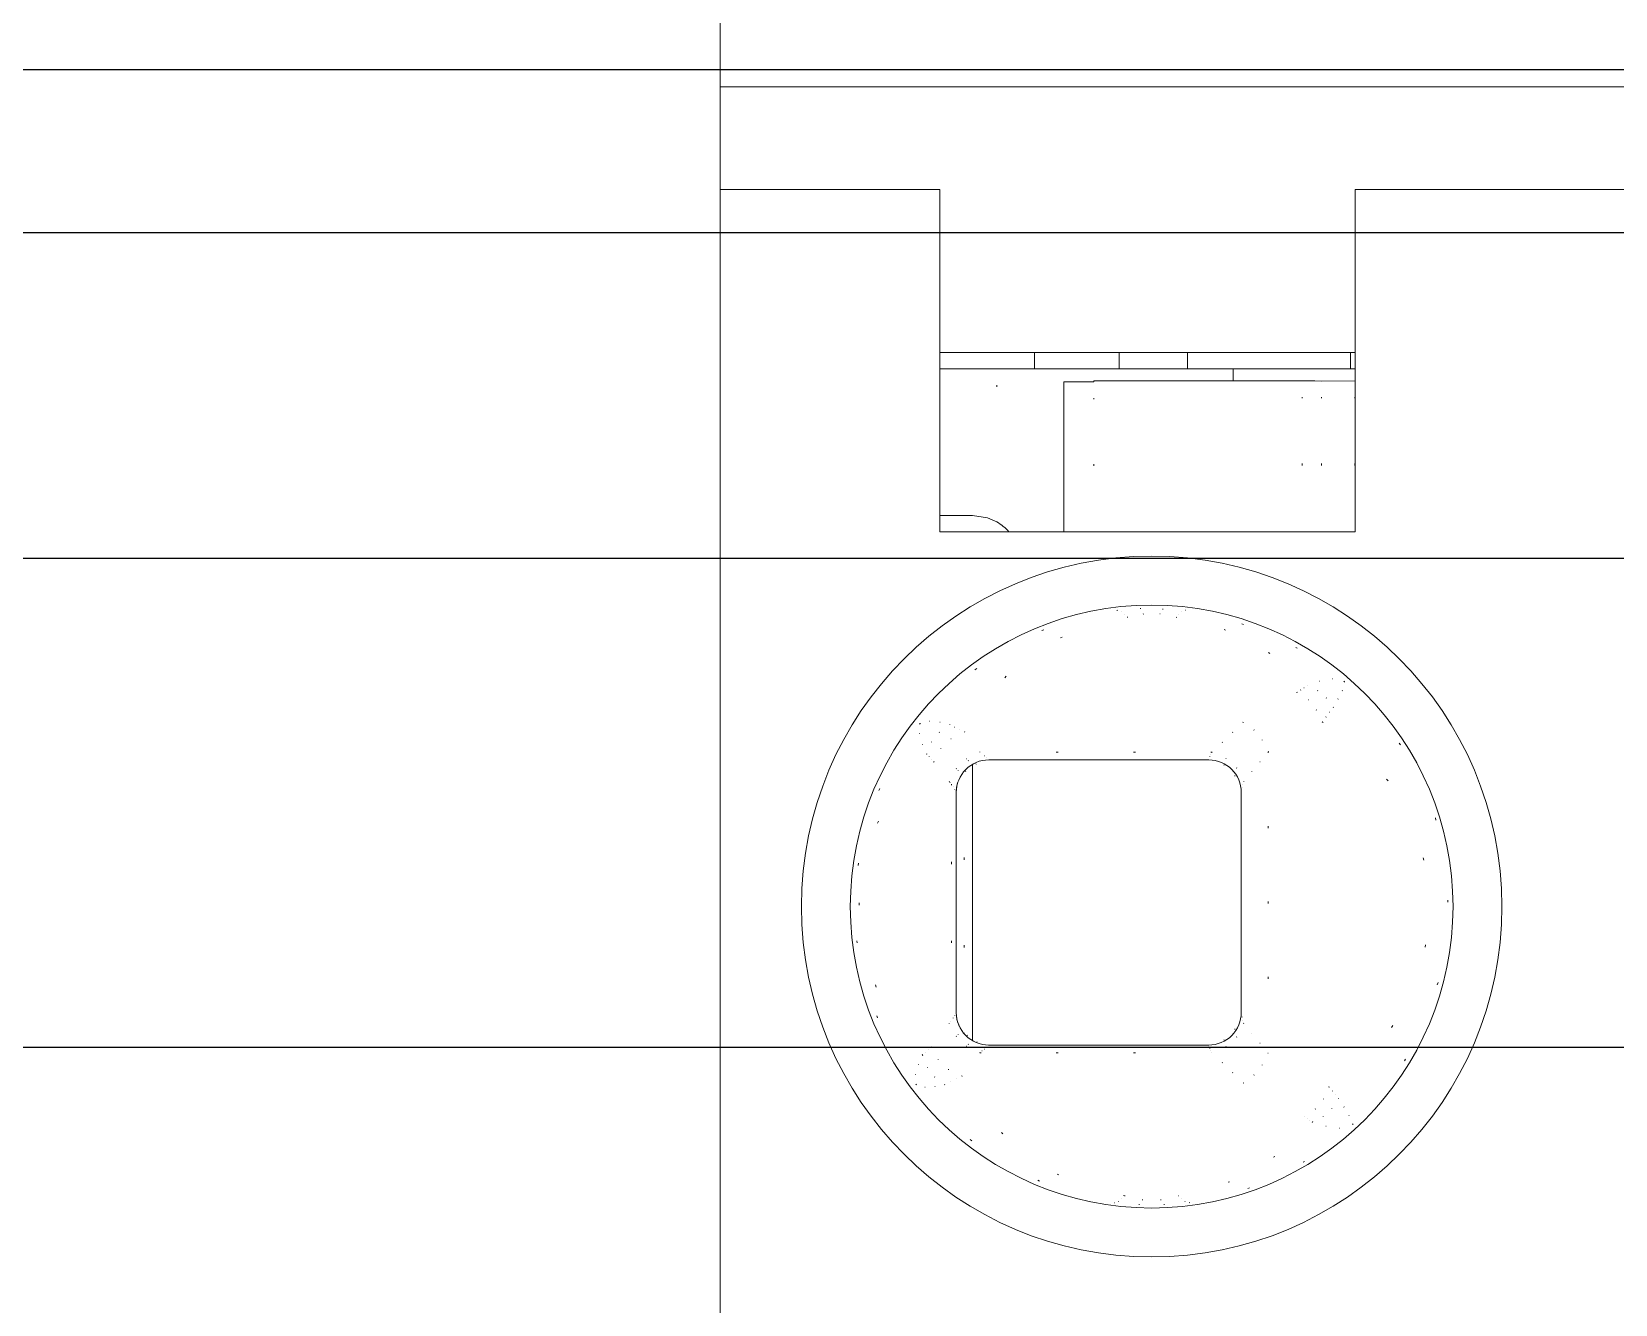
# Model space of a CAD drawing. Header units: inches. Extents: x 17 to 3130, y 15 to 659.
# Drawn here: x 1919.49 to 1929.21, y 217.47 to 225.28 of the extents above; entities that cross this region are included whole.
import ezdxf

# ---------------------------------------------------------------- set-up
doc = ezdxf.new("R2010")
doc.units = ezdxf.units.IN
doc.header["$MEASUREMENT"] = 0
doc.layers.add('Ebene 1', color=7, linetype='Continuous')

msp = doc.modelspace()

# ---------------------------------------------------------------- linework, layer by layer
at = {"color": 7, "linetype": 'Continuous', "lineweight": 25}
for p, q in [((1828.38821, 225.04604), (2076.44904, 225.04604)), ((1828.38821, 224.04604), (2076.4584, 224.04604)), ((1828.38821, 222.04604), (2076.4771, 222.04604)), ((1828.38821, 219.04604), (2076.50516, 219.04604))]:
    msp.add_line(p, q, dxfattribs=at)
at = {"layer": 'Ebene 1', "lineweight": 9}
for points in [[(1923.71809, 224.93971), (1923.71809, 224.93971), (1923.71809, 242.00911), (1923.71809, 242.00911)], [(1923.71809, 224.93971), (1923.71809, 224.93971), (1923.71809, 224.93971), (1923.71809, 224.93971)], [(1923.71809, 224.30911), (1923.71809, 224.30911), (1923.71809, 224.93971), (1923.71809, 224.93971)], [(1923.71809, 224.93971), (1923.71809, 224.93971), (1923.71809, 224.93971), (1923.71809, 224.93971)], [(1935.61809, 224.93971), (1935.61809, 224.93971), (1923.71809, 224.93971), (1923.71809, 224.93971)], [(1923.71809, 224.30911), (1923.71809, 224.30911), (1923.71809, 224.30911), (1923.71809, 224.30911)], [(1923.71809, 207.43981), (1923.71809, 207.43981), (1923.71809, 224.30911), (1923.71809, 224.30911)], [(1923.71809, 224.30911), (1923.71809, 224.30911), (1923.71809, 224.30911), (1923.71809, 224.30911)], [(1925.06809, 224.30911), (1925.06809, 224.30911), (1923.71809, 224.30911), (1923.71809, 224.30911)], [(1925.06799, 222.20911), (1925.06799, 222.20911), (1925.06809, 224.30911), (1925.06809, 224.30911)], [(1925.06809, 224.30911), (1925.06809, 224.30911), (1925.06809, 224.30911), (1925.06809, 224.30911)], [(1927.61809, 224.30911), (1927.61809, 224.30911), (1927.61809, 224.30911), (1927.61809, 224.30911)], [(1930.26809, 224.30911), (1930.26809, 224.30911), (1927.61809, 224.30911), (1927.61809, 224.30911)], [(1927.61809, 224.30911), (1927.61809, 224.30911), (1927.61809, 224.30911), (1927.61809, 224.30911)], [(1927.61809, 222.20911), (1927.61809, 222.20911), (1927.61809, 224.30911), (1927.61809, 224.30911)], [(1925.06809, 223.30911), (1925.06809, 223.30911), (1925.06809, 223.30911), (1925.06809, 223.30911)], [(1927.61809, 223.30911), (1927.61809, 223.30911), (1925.06809, 223.30911), (1925.06809, 223.30911)], [(1925.64849, 223.30911), (1925.64849, 223.30911), (1925.64849, 223.30911), (1925.64849, 223.30911)], [(1925.64849, 223.20911), (1925.64849, 223.20911), (1925.64849, 223.30911), (1925.64849, 223.30911)], [(1926.16809, 223.30911), (1926.16809, 223.30911), (1926.16809, 223.30911), (1926.16809, 223.30911)], [(1926.16809, 223.30911), (1926.16809, 223.30911), (1926.16809, 223.20911), (1926.16809, 223.20911)], [(1925.06799, 222.20911), (1925.06799, 222.20911), (1925.06799, 222.20911), (1925.06799, 222.20911)], [(1927.61809, 222.20911), (1927.61809, 222.20911), (1925.06799, 222.20911), (1925.06799, 222.20911)], [(1925.36809, 220.80921), (1925.36809, 220.80921), (1925.36809, 220.80921), (1925.36809, 220.80921)], [(1925.36809, 220.80921), (1925.36809, 220.80921), (1926.71799, 220.80921), (1926.71799, 220.80921)], [(1926.91809, 220.60921), (1926.91809, 220.71961), (1926.82859, 220.80921), (1926.71799, 220.80921)], [(1925.16809, 220.60961), (1925.16809, 220.60961), (1925.17059, 220.64101), (1925.17059, 220.64101)], [(1925.16809, 220.60961), (1925.16809, 220.60961), (1925.16809, 220.60961), (1925.16809, 220.60961)], [(1925.16809, 219.25881), (1925.16809, 219.25881), (1925.16809, 220.60961), (1925.16809, 220.60961)], [(1925.17059, 220.64101), (1925.17059, 220.64101), (1925.17799, 220.67181), (1925.17799, 220.67181)], [(1926.91809, 220.61801), (1926.91809, 220.61801), (1926.91809, 220.61801), (1926.91809, 220.61801)], [(1926.91809, 220.61801), (1926.91809, 220.61801), (1926.91809, 219.25031), (1926.91809, 219.25031)], [(1925.16809, 219.25881), (1925.16809, 219.25881), (1925.16809, 219.25881), (1925.16809, 219.25881)], [(1925.17279, 219.21561), (1925.17279, 219.21561), (1925.16809, 219.25881), (1925.16809, 219.25881)], [(1925.17279, 219.21561), (1925.17279, 219.21561), (1925.17279, 219.21561), (1925.17279, 219.21561)], [(1925.18669, 219.17441), (1925.18669, 219.17441), (1925.17279, 219.21561), (1925.17279, 219.21561)], [(1925.36809, 219.05921), (1925.36809, 219.05921), (1925.36809, 219.05921), (1925.36809, 219.05921)], [(1926.71799, 219.05921), (1926.71799, 219.05921), (1925.36809, 219.05921), (1925.36809, 219.05921)]]:
    msp.add_open_spline(points, degree=3, dxfattribs=at)
at = {"layer": 'Ebene 1', "color": 95, "lineweight": 9}
for points in [[(1926.58809, 223.30901), (1926.58809, 223.30901), (1926.58809, 223.30901), (1926.58809, 223.30901)], [(1926.58809, 223.20901), (1926.58809, 223.20901), (1926.58809, 223.30901), (1926.58809, 223.30901)], [(1927.58809, 223.30901), (1927.58809, 223.30901), (1927.58809, 223.30901), (1927.58809, 223.30901)], [(1927.58809, 223.20901), (1927.58809, 223.20901), (1927.58809, 223.30901), (1927.58809, 223.30901)]]:
    msp.add_open_spline(points, degree=3, dxfattribs=at)
at = {"layer": 'Ebene 1', "color": 30, "lineweight": 9}
for points in [[(1925.06809, 223.20911), (1925.06809, 223.20911), (1925.06809, 223.20911), (1925.06809, 223.20911)], [(1925.23689, 223.20911), (1925.23689, 223.20911), (1925.06809, 223.20911), (1925.06809, 223.20911)], [(1925.23689, 223.20911), (1925.23689, 223.20911), (1925.23689, 223.20911), (1925.23689, 223.20911)], [(1925.41809, 223.20911), (1925.41809, 223.20911), (1925.23689, 223.20911), (1925.23689, 223.20911)], [(1925.41809, 223.20911), (1925.41809, 223.20911), (1925.41809, 223.20911), (1925.41809, 223.20911)], [(1925.41809, 223.20911), (1925.41809, 223.20911), (1926.56809, 223.20911), (1926.56809, 223.20911)], [(1926.56809, 223.20911), (1926.56809, 223.20911), (1926.56809, 223.20911), (1926.56809, 223.20911)], [(1926.56809, 223.20911), (1926.56809, 223.20911), (1926.78019, 223.20911), (1926.78019, 223.20911)], [(1926.78019, 223.20911), (1926.78019, 223.20911), (1926.86809, 223.20921), (1926.86809, 223.20921)], [(1926.78019, 223.20911), (1926.78019, 223.20911), (1926.78019, 223.20911), (1926.78019, 223.20911)], [(1926.86799, 223.13411), (1926.86799, 223.13411), (1926.86809, 223.20921), (1926.86809, 223.20921)], [(1926.86809, 223.20921), (1926.86809, 223.20921), (1926.86809, 223.20921), (1926.86809, 223.20921)], [(1926.92129, 223.20911), (1926.92129, 223.20911), (1926.86809, 223.20921), (1926.86809, 223.20921)], [(1926.86809, 223.20921), (1926.86809, 223.20921), (1926.86809, 223.20921), (1926.86809, 223.20921)], [(1926.92129, 223.20911), (1926.92129, 223.20911), (1926.92129, 223.20911), (1926.92129, 223.20911)], [(1927.07309, 223.20911), (1927.07309, 223.20911), (1926.92129, 223.20911), (1926.92129, 223.20911)], [(1927.30029, 223.20921), (1927.30029, 223.20921), (1927.07309, 223.20911), (1927.07309, 223.20911)], [(1927.07309, 223.20911), (1927.07309, 223.20911), (1927.07309, 223.20911), (1927.07309, 223.20911)], [(1927.30029, 223.20921), (1927.30029, 223.20921), (1927.30029, 223.20921), (1927.30029, 223.20921)], [(1927.56809, 223.20911), (1927.56809, 223.20911), (1927.30029, 223.20921), (1927.30029, 223.20921)], [(1927.56809, 223.20911), (1927.56809, 223.20911), (1927.56809, 223.20911), (1927.56809, 223.20911)], [(1927.61809, 223.20911), (1927.61809, 223.20911), (1927.56809, 223.20911), (1927.56809, 223.20911)], [(1925.06809, 222.30921), (1925.06809, 222.30921), (1925.06809, 222.30921), (1925.06809, 222.30921)], [(1925.16509, 222.30921), (1925.16509, 222.30921), (1925.06809, 222.30921), (1925.06809, 222.30921)], [(1925.16509, 222.30921), (1925.16509, 222.30921), (1925.16509, 222.30921), (1925.16509, 222.30921)], [(1925.26809, 222.30921), (1925.26809, 222.30921), (1925.16509, 222.30921), (1925.16509, 222.30921)], [(1925.26809, 222.30921), (1925.26809, 222.30921), (1925.26809, 222.30921), (1925.26809, 222.30921)], [(1925.26809, 222.30921), (1925.26809, 222.30921), (1925.36029, 222.29461), (1925.36029, 222.29461)], [(1925.36029, 222.29461), (1925.36029, 222.29461), (1925.36029, 222.29461), (1925.36029, 222.29461)], [(1925.36029, 222.29461), (1925.36029, 222.29461), (1925.41809, 222.26901), (1925.41809, 222.26901)], [(1925.49169, 222.20911), (1925.47039, 222.23281), (1925.44569, 222.25301), (1925.41809, 222.26901)], [(1925.26809, 220.78231), (1925.26809, 220.78231), (1925.26809, 220.78231), (1925.26809, 220.78231)], [(1925.26809, 219.08581), (1925.26809, 219.08581), (1925.26809, 220.78231), (1925.26809, 220.78231)]]:
    msp.add_open_spline(points, degree=3, dxfattribs=at)
at = {"layer": 'Ebene 1', "color": 253, "lineweight": 9}
for points in [[(1925.82939, 223.12921), (1925.82939, 223.12921), (1925.82939, 223.12921), (1925.82939, 223.12921)], [(1925.82939, 223.12921), (1925.82939, 223.12921), (1925.82939, 222.20921), (1925.82939, 222.20921)], [(1925.82939, 223.12921), (1925.82939, 223.12921), (1925.82939, 223.12921), (1925.82939, 223.12921)], [(1925.82939, 223.12921), (1925.82939, 223.12921), (1925.87699, 223.12921), (1925.87699, 223.12921)], [(1925.87699, 223.12921), (1925.87699, 223.12921), (1925.87699, 223.12921), (1925.87699, 223.12921)], [(1925.87699, 223.12921), (1925.87699, 223.12921), (1926.01249, 223.12921), (1926.01249, 223.12921)], [(1926.01249, 223.13411), (1926.01249, 223.13411), (1926.01249, 223.13411), (1926.01249, 223.13411)], [(1927.29269, 223.13411), (1927.29269, 223.13411), (1926.01249, 223.13411), (1926.01249, 223.13411)], [(1926.01249, 223.13411), (1926.01249, 223.13411), (1926.01249, 223.13411), (1926.01249, 223.13411)], [(1926.01249, 223.13411), (1926.01249, 223.13411), (1926.01249, 223.12921), (1926.01249, 223.12921)], [(1927.29269, 223.13411), (1927.29269, 223.13411), (1927.29269, 223.13411), (1927.29269, 223.13411)], [(1927.36979, 223.13411), (1927.36979, 223.13411), (1927.29269, 223.13411), (1927.29269, 223.13411)], [(1927.36979, 223.13411), (1927.36979, 223.13411), (1927.36979, 223.13411), (1927.36979, 223.13411)], [(1927.40999, 223.13401), (1927.40999, 223.13401), (1927.36979, 223.13411), (1927.36979, 223.13411)], [(1927.40999, 223.13401), (1927.40999, 223.13401), (1927.61579, 223.13411), (1927.61579, 223.13411)], [(1927.40999, 223.13401), (1927.40999, 223.13401), (1927.40999, 223.13401), (1927.40999, 223.13401)], [(1927.61579, 223.13411), (1927.61579, 223.13411), (1927.61579, 223.13411), (1927.61579, 223.13411)], [(1927.61579, 223.13411), (1927.61579, 223.13411), (1927.61689, 223.13411), (1927.61689, 223.13411)], [(1927.61689, 223.13411), (1927.61689, 223.13411), (1927.61689, 223.13411), (1927.61689, 223.13411)], [(1927.61689, 223.13411), (1927.61689, 223.13411), (1927.61799, 223.13411), (1927.61799, 223.13411)]]:
    msp.add_open_spline(points, degree=3, dxfattribs=at)
at = {"layer": 'Ebene 1', "color": 3, "lineweight": 9}
for points in [[(1925.41809, 223.10921), (1925.41809, 223.10921), (1925.41809, 223.10921), (1925.41809, 223.10921)], [(1925.41809, 223.10921), (1925.41809, 223.10921), (1925.41809, 223.09901), (1925.41809, 223.09901)], [(1926.01259, 223.02921), (1926.01259, 223.02921), (1926.01259, 223.02921), (1926.01259, 223.02921)], [(1926.01259, 223.02921), (1926.01259, 223.02921), (1926.01259, 223.02361), (1926.01259, 223.02361)], [(1927.29269, 223.03421), (1927.29269, 223.03421), (1927.29269, 223.03421), (1927.29269, 223.03421)], [(1927.29269, 223.03421), (1927.29269, 223.03421), (1927.29269, 223.02841), (1927.29269, 223.02841)], [(1927.40999, 223.03421), (1927.40999, 223.03421), (1927.40999, 223.03421), (1927.40999, 223.03421)], [(1927.40999, 223.03421), (1927.40999, 223.03421), (1927.40999, 223.02841), (1927.40999, 223.02841)], [(1927.61579, 223.03401), (1927.61579, 223.03401), (1927.61579, 223.03401), (1927.61579, 223.03401)], [(1927.61579, 223.03401), (1927.61579, 223.03401), (1927.61579, 223.02841), (1927.61579, 223.02841)], [(1926.01259, 222.62461), (1926.01259, 222.62461), (1926.01259, 222.62461), (1926.01259, 222.62461)], [(1926.01259, 222.62461), (1926.01259, 222.62461), (1926.01269, 222.61351), (1926.01269, 222.61351)], [(1927.29269, 222.62721), (1927.29269, 222.62721), (1927.29269, 222.62721), (1927.29269, 222.62721)], [(1927.29269, 222.62721), (1927.29269, 222.62721), (1927.29269, 222.61601), (1927.29269, 222.61601)], [(1927.40999, 222.62721), (1927.40999, 222.62721), (1927.40999, 222.62721), (1927.40999, 222.62721)], [(1927.40999, 222.62721), (1927.40999, 222.62721), (1927.40999, 222.61601), (1927.40999, 222.61601)], [(1927.61579, 222.62721), (1927.61579, 222.62721), (1927.61569, 222.61601), (1927.61569, 222.61601)], [(1927.61579, 222.62721), (1927.61579, 222.62721), (1927.61579, 222.62721), (1927.61579, 222.62721)], [(1926.16009, 221.72781), (1926.16009, 221.72781), (1926.15369, 221.72641), (1926.15369, 221.72641)], [(1926.16009, 221.72781), (1926.16009, 221.72781), (1926.16009, 221.72781), (1926.16009, 221.72781)], [(1926.16009, 221.72781), (1926.16009, 221.72781), (1926.16029, 221.72761), (1926.16029, 221.72761)], [(1926.18279, 221.71921), (1926.18279, 221.71921), (1926.18279, 221.71921), (1926.18279, 221.71921)], [(1926.18279, 221.71921), (1926.18279, 221.71921), (1926.18339, 221.71901), (1926.18339, 221.71901)], [(1926.20049, 221.70291), (1926.20049, 221.70291), (1926.20049, 221.70291), (1926.20049, 221.70291)], [(1926.20049, 221.70291), (1926.20049, 221.70291), (1926.20089, 221.70241), (1926.20089, 221.70241)], [(1926.21679, 221.68421), (1926.21679, 221.68421), (1926.21819, 221.68451), (1926.21819, 221.68451)], [(1926.21679, 221.68421), (1926.21679, 221.68421), (1926.21679, 221.68421), (1926.21679, 221.68421)], [(1926.21679, 221.68421), (1926.21679, 221.68421), (1926.22099, 221.68421), (1926.22099, 221.68421)], [(1926.30049, 221.73791), (1926.30049, 221.73791), (1926.29669, 221.73761), (1926.29669, 221.73761)], [(1926.31569, 221.70431), (1926.31569, 221.70431), (1926.31839, 221.70461), (1926.31839, 221.70461)], [(1926.41789, 221.70541), (1926.41789, 221.70541), (1926.41789, 221.70541), (1926.41789, 221.70541)], [(1926.41789, 221.70541), (1926.41789, 221.70541), (1926.42069, 221.70501), (1926.42069, 221.70501)], [(1926.43539, 221.73401), (1926.43539, 221.73401), (1926.43539, 221.73401), (1926.43539, 221.73401)], [(1926.43929, 221.73381), (1926.43929, 221.73381), (1926.43539, 221.73401), (1926.43539, 221.73401)], [(1926.51929, 221.68421), (1926.51929, 221.68421), (1926.51929, 221.68421), (1926.51929, 221.68421)], [(1926.51929, 221.68421), (1926.51929, 221.68421), (1926.52339, 221.68341), (1926.52339, 221.68341)], [(1926.53569, 221.70291), (1926.53569, 221.70291), (1926.53529, 221.70241), (1926.53529, 221.70241)], [(1926.55339, 221.71921), (1926.55339, 221.71921), (1926.55279, 221.71901), (1926.55279, 221.71901)], [(1926.57429, 221.72781), (1926.57429, 221.72781), (1926.57429, 221.72781), (1926.57429, 221.72781)], [(1926.57609, 221.72781), (1926.57609, 221.72781), (1926.57429, 221.72781), (1926.57429, 221.72781)], [(1926.57609, 221.72781), (1926.57609, 221.72781), (1926.57579, 221.72761), (1926.57579, 221.72761)], [(1925.70499, 221.60801), (1925.70499, 221.60801), (1925.69289, 221.60331), (1925.69289, 221.60331)], [(1925.80819, 221.55831), (1925.80819, 221.55831), (1925.81869, 221.56301), (1925.81869, 221.56301)], [(1926.81309, 221.60851), (1926.81309, 221.60851), (1926.81309, 221.60851), (1926.81309, 221.60851)], [(1926.81309, 221.60851), (1926.81309, 221.60851), (1926.82089, 221.60531), (1926.82089, 221.60531)], [(1926.92229, 221.64321), (1926.92229, 221.64321), (1926.92229, 221.64321), (1926.92229, 221.64321)], [(1926.93179, 221.64061), (1926.93179, 221.64061), (1926.92229, 221.64321), (1926.92229, 221.64321)], [(1927.08599, 221.46741), (1927.08599, 221.46741), (1927.08599, 221.46741), (1927.08599, 221.46741)], [(1927.08599, 221.46741), (1927.08599, 221.46741), (1927.09309, 221.46281), (1927.09309, 221.46281)], [(1927.25229, 221.49831), (1927.25229, 221.49831), (1927.25229, 221.49831), (1927.25229, 221.49831)], [(1927.26109, 221.49381), (1927.26109, 221.49381), (1927.25229, 221.49831), (1927.25229, 221.49831)], [(1925.29379, 221.36911), (1925.29379, 221.36911), (1925.28339, 221.36131), (1925.28339, 221.36131)], [(1925.46599, 221.31361), (1925.46599, 221.31361), (1925.47399, 221.32201), (1925.47399, 221.32201)], [(1927.39989, 221.29301), (1927.39989, 221.29301), (1927.39789, 221.29241), (1927.39789, 221.29241)], [(1927.47769, 221.30681), (1927.47769, 221.30681), (1927.47549, 221.30681), (1927.47549, 221.30681)], [(1927.54849, 221.29201), (1927.54849, 221.29201), (1927.54849, 221.29201), (1927.54849, 221.29201)], [(1927.55239, 221.28901), (1927.55239, 221.28901), (1927.54849, 221.29201), (1927.54849, 221.29201)], [(1927.55159, 221.28981), (1927.55159, 221.28981), (1927.55159, 221.28981), (1927.55159, 221.28981)], [(1927.55239, 221.28901), (1927.55239, 221.28901), (1927.55159, 221.28981), (1927.55159, 221.28981)], [(1927.55239, 221.28901), (1927.55239, 221.28901), (1927.55239, 221.28901), (1927.55239, 221.28901)], [(1927.55239, 221.28901), (1927.55239, 221.28901), (1927.55279, 221.28821), (1927.55279, 221.28821)], [(1927.26229, 221.22441), (1927.26229, 221.22441), (1927.25789, 221.22181), (1927.25789, 221.22181)], [(1927.26229, 221.22441), (1927.26229, 221.22441), (1927.26229, 221.22441), (1927.26229, 221.22441)], [(1927.26229, 221.22441), (1927.26229, 221.22441), (1927.26329, 221.22381), (1927.26329, 221.22381)], [(1927.28309, 221.23821), (1927.28309, 221.23821), (1927.28239, 221.23791), (1927.28239, 221.23791)], [(1927.30349, 221.25201), (1927.30349, 221.25201), (1927.30289, 221.25161), (1927.30289, 221.25161)], [(1927.32359, 221.26551), (1927.32359, 221.26551), (1927.32339, 221.26531), (1927.32339, 221.26531)], [(1927.32809, 221.17801), (1927.32809, 221.17801), (1927.32809, 221.17801), (1927.32809, 221.17801)], [(1927.32809, 221.17801), (1927.32809, 221.17801), (1927.32989, 221.17681), (1927.32989, 221.17681)], [(1927.38669, 221.23411), (1927.38669, 221.23411), (1927.38669, 221.23411), (1927.38669, 221.23411)], [(1927.38849, 221.23321), (1927.38849, 221.23321), (1927.38669, 221.23411), (1927.38669, 221.23411)], [(1927.43999, 221.18941), (1927.43999, 221.18941), (1927.43999, 221.18941), (1927.43999, 221.18941)], [(1927.44119, 221.18781), (1927.44119, 221.18781), (1927.43999, 221.18941), (1927.43999, 221.18941)], [(1927.51209, 221.18321), (1927.51209, 221.18321), (1927.51139, 221.18181), (1927.51139, 221.18181)], [(1927.53859, 221.23501), (1927.53859, 221.23501), (1927.53789, 221.23341), (1927.53789, 221.23341)], [(1927.37829, 221.11701), (1927.37829, 221.11701), (1927.37829, 221.11701), (1927.37829, 221.11701)], [(1927.37829, 221.11701), (1927.37829, 221.11701), (1927.37929, 221.11501), (1927.37929, 221.11501)], [(1927.46069, 221.10171), (1927.46069, 221.10171), (1927.46129, 221.10241), (1927.46129, 221.10241)], [(1927.48319, 221.13241), (1927.48319, 221.13241), (1927.48319, 221.13241), (1927.48319, 221.13241)], [(1927.48379, 221.13161), (1927.48379, 221.13161), (1927.48319, 221.13241), (1927.48319, 221.13241)], [(1924.94729, 221.03271), (1924.94729, 221.03271), (1924.94349, 221.02761), (1924.94349, 221.02761)], [(1924.94729, 221.03271), (1924.94729, 221.03271), (1924.94789, 221.03341), (1924.94789, 221.03341)], [(1925.00479, 221.04681), (1925.00479, 221.04681), (1925.00479, 221.04681), (1925.00479, 221.04681)], [(1925.00479, 221.04681), (1925.00479, 221.04681), (1925.00649, 221.04661), (1925.00649, 221.04661)], [(1925.06359, 220.97801), (1925.06359, 220.97801), (1925.06539, 220.97941), (1925.06539, 220.97941)], [(1925.06739, 221.04061), (1925.06739, 221.04061), (1925.06739, 221.04061), (1925.06739, 221.04061)], [(1925.06739, 221.04061), (1925.06739, 221.04061), (1925.06909, 221.04061), (1925.06909, 221.04061)], [(1925.12909, 221.02541), (1925.12909, 221.02541), (1925.12909, 221.02541), (1925.12909, 221.02541)], [(1925.12909, 221.02541), (1925.12909, 221.02541), (1925.12949, 221.02521), (1925.12949, 221.02521)], [(1925.15859, 221.01001), (1925.15859, 221.01001), (1925.15859, 221.01001), (1925.15859, 221.01001)], [(1925.15859, 221.01001), (1925.15859, 221.01001), (1925.15939, 221.00971), (1925.15939, 221.00971)], [(1925.18849, 220.99441), (1925.18849, 220.99441), (1925.18849, 220.99441), (1925.18849, 220.99441)], [(1925.18849, 220.99441), (1925.18849, 220.99441), (1925.18929, 220.99401), (1925.18929, 220.99401)], [(1925.21879, 220.97881), (1925.21879, 220.97881), (1925.22189, 220.98361), (1925.22189, 220.98361)], [(1926.86629, 220.97941), (1926.86629, 220.97941), (1926.86459, 220.97781), (1926.86459, 220.97781)], [(1926.92949, 221.03991), (1926.92949, 221.03991), (1926.92859, 221.03911), (1926.92859, 221.03911)], [(1926.92949, 221.03991), (1926.92949, 221.03991), (1926.92949, 221.03991), (1926.92949, 221.03991)], [(1926.92949, 221.03991), (1926.92949, 221.03991), (1926.93039, 221.03941), (1926.93039, 221.03941)], [(1926.99519, 220.99361), (1926.99519, 220.99361), (1926.99519, 220.99361), (1926.99519, 220.99361)], [(1926.99519, 220.99361), (1926.99519, 220.99361), (1926.99699, 220.99241), (1926.99699, 220.99241)], [(1927.41539, 221.04321), (1927.41539, 221.04321), (1927.41569, 221.04351), (1927.41569, 221.04351)], [(1927.41539, 221.04321), (1927.41539, 221.04321), (1927.41539, 221.04321), (1927.41539, 221.04321)], [(1927.41539, 221.04321), (1927.41539, 221.04321), (1927.42129, 221.03881), (1927.42129, 221.03881)], [(1927.43789, 221.07221), (1927.43789, 221.07221), (1927.43839, 221.07301), (1927.43839, 221.07301)], [(1924.94309, 220.97021), (1924.94309, 220.97021), (1924.94309, 220.97021), (1924.94309, 220.97021)], [(1924.94369, 220.96851), (1924.94369, 220.96851), (1924.94309, 220.97021), (1924.94309, 220.97021)], [(1924.96019, 220.90601), (1924.96019, 220.90601), (1924.96019, 220.90601), (1924.96019, 220.90601)], [(1924.96079, 220.90441), (1924.96079, 220.90441), (1924.96019, 220.90601), (1924.96019, 220.90601)], [(1925.01659, 220.91751), (1925.01659, 220.91751), (1925.01739, 220.91951), (1925.01739, 220.91951)], [(1925.07309, 220.87721), (1925.07309, 220.87721), (1925.07429, 220.87921), (1925.07429, 220.87921)], [(1925.13579, 220.93771), (1925.13579, 220.93771), (1925.13799, 220.93881), (1925.13799, 220.93881)], [(1926.80209, 220.91821), (1926.80209, 220.91821), (1926.80049, 220.91651), (1926.80049, 220.91651)], [(1927.04549, 220.93251), (1927.04549, 220.93251), (1927.04549, 220.93251), (1927.04549, 220.93251)], [(1927.04549, 220.93251), (1927.04549, 220.93251), (1927.04629, 220.93061), (1927.04629, 220.93061)], [(1927.88689, 220.91241), (1927.88689, 220.91241), (1927.88689, 220.91241), (1927.88689, 220.91241)], [(1927.89529, 220.90121), (1927.89529, 220.90121), (1927.88689, 220.91241), (1927.88689, 220.91241)], [(1924.98649, 220.84561), (1924.98649, 220.84561), (1924.98649, 220.84561), (1924.98649, 220.84561)], [(1924.98699, 220.84481), (1924.98699, 220.84481), (1924.98649, 220.84561), (1924.98649, 220.84561)], [(1924.98699, 220.84481), (1924.98699, 220.84481), (1924.98719, 220.84581), (1924.98719, 220.84581)], [(1924.98699, 220.84481), (1924.98699, 220.84481), (1924.98699, 220.84481), (1924.98699, 220.84481)], [(1924.98699, 220.84481), (1924.98699, 220.84481), (1924.98709, 220.84461), (1924.98709, 220.84461)], [(1925.00129, 220.82921), (1925.00129, 220.82921), (1925.00129, 220.82921), (1925.00129, 220.82921)], [(1925.00129, 220.82921), (1925.00129, 220.82921), (1925.00169, 220.82881), (1925.00169, 220.82881)], [(1925.01599, 220.81341), (1925.01599, 220.81341), (1925.01599, 220.81341), (1925.01599, 220.81341)], [(1925.01599, 220.81341), (1925.01599, 220.81341), (1925.01639, 220.81301), (1925.01639, 220.81301)], [(1925.03079, 220.79761), (1925.03079, 220.79761), (1925.03139, 220.79861), (1925.03139, 220.79861)], [(1925.03079, 220.79761), (1925.03079, 220.79761), (1925.03079, 220.79761), (1925.03079, 220.79761)], [(1925.03079, 220.79761), (1925.03079, 220.79761), (1925.03209, 220.79581), (1925.03209, 220.79581)], [(1925.23069, 220.81501), (1925.23069, 220.81501), (1925.23299, 220.81601), (1925.23299, 220.81601)], [(1925.24219, 220.80361), (1925.24219, 220.80361), (1925.24439, 220.80461), (1925.24439, 220.80461)], [(1925.28879, 220.78371), (1925.28879, 220.78371), (1925.29099, 220.78441), (1925.29099, 220.78441)], [(1925.31259, 220.85761), (1925.31259, 220.85761), (1925.31259, 220.85761), (1925.31259, 220.85761)], [(1925.31389, 220.85601), (1925.31389, 220.85601), (1925.31259, 220.85761), (1925.31259, 220.85761)], [(1925.34049, 220.83381), (1925.34049, 220.83381), (1925.34049, 220.83381), (1925.34049, 220.83381)], [(1925.34089, 220.83361), (1925.34089, 220.83361), (1925.34049, 220.83381), (1925.34049, 220.83381)], [(1925.35459, 220.82221), (1925.35459, 220.82221), (1925.35459, 220.82221), (1925.35459, 220.82221)], [(1925.35499, 220.82181), (1925.35499, 220.82181), (1925.35459, 220.82221), (1925.35459, 220.82221)], [(1925.36789, 220.80961), (1925.36789, 220.80961), (1925.36789, 220.80961), (1925.36789, 220.80961)], [(1925.36809, 220.80941), (1925.36809, 220.80941), (1925.36789, 220.80961), (1925.36789, 220.80961)], [(1925.78189, 220.85601), (1925.78189, 220.85601), (1925.78189, 220.85601), (1925.78189, 220.85601)], [(1925.79479, 220.85601), (1925.79479, 220.85601), (1925.78189, 220.85601), (1925.78189, 220.85601)], [(1926.25649, 220.85601), (1926.25649, 220.85601), (1926.25649, 220.85601), (1926.25649, 220.85601)], [(1926.26929, 220.85601), (1926.26929, 220.85601), (1926.25649, 220.85601), (1926.25649, 220.85601)], [(1926.72459, 220.82921), (1926.72459, 220.82921), (1926.72449, 220.82881), (1926.72449, 220.82881)], [(1926.73089, 220.85601), (1926.73089, 220.85601), (1926.73089, 220.85601), (1926.73089, 220.85601)], [(1926.73729, 220.85601), (1926.73729, 220.85601), (1926.73089, 220.85601), (1926.73089, 220.85601)], [(1926.73089, 220.84271), (1926.73089, 220.84271), (1926.73089, 220.84231), (1926.73089, 220.84231)], [(1926.73729, 220.85601), (1926.73729, 220.85601), (1926.73719, 220.85581), (1926.73719, 220.85581)], [(1926.73729, 220.85601), (1926.73729, 220.85601), (1926.73729, 220.85601), (1926.73729, 220.85601)], [(1926.73729, 220.85601), (1926.73729, 220.85601), (1926.73849, 220.85541), (1926.73849, 220.85541)], [(1926.82249, 220.81861), (1926.82249, 220.81861), (1926.82249, 220.81861), (1926.82249, 220.81861)], [(1926.82249, 220.81861), (1926.82249, 220.81861), (1926.82489, 220.81751), (1926.82489, 220.81751)], [(1927.03199, 220.79661), (1927.03199, 220.79661), (1927.03339, 220.79821), (1927.03339, 220.79821)], [(1927.08259, 220.85871), (1927.08259, 220.85871), (1927.08699, 220.86121), (1927.08699, 220.86121)], [(1927.08259, 220.85871), (1927.08259, 220.85871), (1927.08259, 220.85871), (1927.08259, 220.85871)], [(1927.08259, 220.85871), (1927.08259, 220.85871), (1927.08259, 220.85241), (1927.08259, 220.85241)], [(1925.16809, 220.75441), (1925.16809, 220.75441), (1925.16939, 220.75661), (1925.16939, 220.75661)], [(1925.17979, 220.74131), (1925.17979, 220.74131), (1925.18099, 220.74361), (1925.18099, 220.74361)], [(1925.22589, 220.73731), (1925.22589, 220.73731), (1925.22719, 220.73901), (1925.22719, 220.73901)], [(1926.81059, 220.77761), (1926.81059, 220.77761), (1926.81059, 220.77761), (1926.81059, 220.77761)], [(1926.81319, 220.77661), (1926.81319, 220.77661), (1926.81059, 220.77761), (1926.81059, 220.77761)], [(1926.87829, 220.71281), (1926.87829, 220.71281), (1926.87829, 220.71281), (1926.87829, 220.71281)], [(1926.87939, 220.71021), (1926.87939, 220.71021), (1926.87829, 220.71281), (1926.87829, 220.71281)], [(1926.88939, 220.75981), (1926.88939, 220.75981), (1926.88939, 220.75981), (1926.88939, 220.75981)], [(1926.88939, 220.75981), (1926.88939, 220.75981), (1926.89059, 220.75761), (1926.89059, 220.75761)], [(1926.98219, 220.73511), (1926.98219, 220.73511), (1926.98339, 220.73691), (1926.98339, 220.73691)], [(1927.80989, 220.69121), (1927.80989, 220.69121), (1927.80989, 220.69121), (1927.80989, 220.69121)], [(1927.80989, 220.69121), (1927.80989, 220.69121), (1927.81949, 220.68021), (1927.81949, 220.68021)], [(1924.69899, 220.63301), (1924.69899, 220.63301), (1924.69289, 220.62141), (1924.69289, 220.62141)], [(1925.12579, 220.67471), (1925.12579, 220.67471), (1925.12649, 220.67581), (1925.12649, 220.67581)], [(1925.12989, 220.66981), (1925.12989, 220.66981), (1925.12989, 220.66981), (1925.12989, 220.66981)], [(1925.12989, 220.66981), (1925.12989, 220.66981), (1925.12999, 220.66961), (1925.12999, 220.66961)], [(1925.13839, 220.65961), (1925.13839, 220.65961), (1925.13829, 220.65321), (1925.13829, 220.65321)], [(1925.13839, 220.65961), (1925.13839, 220.65961), (1925.13889, 220.66081), (1925.13889, 220.66081)], [(1925.13839, 220.65961), (1925.13839, 220.65961), (1925.13839, 220.65961), (1925.13839, 220.65961)], [(1925.13839, 220.65961), (1925.13839, 220.65961), (1925.13839, 220.65961), (1925.13839, 220.65961)], [(1925.13839, 220.65961), (1925.13839, 220.65961), (1925.13849, 220.65951), (1925.13849, 220.65951)], [(1925.14849, 220.64341), (1925.14849, 220.64341), (1925.14849, 220.64341), (1925.14849, 220.64341)], [(1925.14849, 220.64341), (1925.14849, 220.64341), (1925.14869, 220.64291), (1925.14869, 220.64291)], [(1925.15869, 220.62681), (1925.15869, 220.62681), (1925.15869, 220.62681), (1925.15869, 220.62681)], [(1925.15869, 220.62681), (1925.15869, 220.62681), (1925.15909, 220.62641), (1925.15909, 220.62641)], [(1925.17799, 220.67181), (1925.17799, 220.67181), (1925.17869, 220.67281), (1925.17869, 220.67281)], [(1926.91759, 220.61921), (1926.91759, 220.61921), (1926.91759, 220.61921), (1926.91759, 220.61921)], [(1926.91809, 220.61801), (1926.91809, 220.61801), (1926.91759, 220.61921), (1926.91759, 220.61921)], [(1926.91809, 220.61801), (1926.91809, 220.61801), (1926.91819, 220.61821), (1926.91819, 220.61821)], [(1926.92299, 220.63671), (1926.92299, 220.63671), (1926.92309, 220.63721), (1926.92309, 220.63721)], [(1926.92799, 220.65561), (1926.92799, 220.65561), (1926.92809, 220.65611), (1926.92809, 220.65611)], [(1926.93299, 220.67481), (1926.93299, 220.67481), (1926.93369, 220.67561), (1926.93369, 220.67561)], [(1924.68469, 220.42021), (1924.68469, 220.42021), (1924.69049, 220.43301), (1924.69049, 220.43301)], [(1927.08249, 220.40281), (1927.08249, 220.40281), (1927.08249, 220.40281), (1927.08249, 220.40281)], [(1927.08249, 220.40281), (1927.08249, 220.40281), (1927.08249, 220.39021), (1927.08249, 220.39021)], [(1928.10989, 220.45301), (1928.10989, 220.45301), (1928.10989, 220.45301), (1928.10989, 220.45301)], [(1928.11249, 220.43941), (1928.11249, 220.43941), (1928.10989, 220.45301), (1928.10989, 220.45301)], [(1925.21749, 220.21041), (1925.21749, 220.21041), (1925.21749, 220.21041), (1925.21749, 220.21041)], [(1925.21749, 220.19571), (1925.21749, 220.19571), (1925.21749, 220.21041), (1925.21749, 220.21041)], [(1928.03549, 220.20751), (1928.03549, 220.20751), (1928.03549, 220.20751), (1928.03549, 220.20751)], [(1928.03549, 220.20751), (1928.03549, 220.20751), (1928.03919, 220.19321), (1928.03919, 220.19321)], [(1924.56819, 220.17491), (1924.56819, 220.17491), (1924.56599, 220.16201), (1924.56599, 220.16201)], [(1925.13839, 220.18261), (1925.13839, 220.18261), (1925.13839, 220.18261), (1925.13839, 220.18261)], [(1925.13839, 220.18261), (1925.13839, 220.18261), (1925.13839, 220.16941), (1925.13839, 220.16941)], [(1924.57249, 219.91841), (1924.57249, 219.91841), (1924.57279, 219.93251), (1924.57279, 219.93251)], [(1927.08249, 219.94041), (1927.08249, 219.94041), (1927.08249, 219.94041), (1927.08249, 219.94041)], [(1927.08249, 219.94041), (1927.08249, 219.94041), (1927.08249, 219.92781), (1927.08249, 219.92781)], [(1928.18579, 219.93511), (1928.18579, 219.93511), (1928.18699, 219.94901), (1928.18699, 219.94901)], [(1924.55799, 219.69891), (1924.55799, 219.69891), (1924.55799, 219.69891), (1924.55799, 219.69891)], [(1924.55799, 219.69891), (1924.55799, 219.69891), (1924.56009, 219.68601), (1924.56009, 219.68601)], [(1925.13839, 219.69891), (1925.13839, 219.69891), (1925.13829, 219.68581), (1925.13829, 219.68581)], [(1925.13839, 219.69891), (1925.13839, 219.69891), (1925.13839, 219.69891), (1925.13839, 219.69891)], [(1925.21749, 219.67251), (1925.21749, 219.67251), (1925.21749, 219.67251), (1925.21749, 219.67251)], [(1925.21749, 219.65801), (1925.21749, 219.65801), (1925.21749, 219.67251), (1925.21749, 219.67251)], [(1928.04929, 219.67441), (1928.04929, 219.67441), (1928.04619, 219.66011), (1928.04619, 219.66011)], [(1924.67189, 219.42801), (1924.67189, 219.42801), (1924.67189, 219.42801), (1924.67189, 219.42801)], [(1924.67729, 219.41501), (1924.67729, 219.41501), (1924.67189, 219.42801), (1924.67189, 219.42801)], [(1927.08249, 219.47821), (1927.08249, 219.47821), (1927.08249, 219.47821), (1927.08249, 219.47821)], [(1927.08249, 219.47821), (1927.08249, 219.47821), (1927.08259, 219.46571), (1927.08259, 219.46571)], [(1928.12119, 219.42981), (1928.12119, 219.42981), (1928.12609, 219.44291), (1928.12609, 219.44291)], [(1924.68089, 219.23841), (1924.68089, 219.23841), (1924.68089, 219.23841), (1924.68089, 219.23841)], [(1924.68089, 219.23841), (1924.68089, 219.23841), (1924.68509, 219.22621), (1924.68509, 219.22621)], [(1925.15889, 219.24191), (1925.15889, 219.24191), (1925.15869, 219.24141), (1925.15869, 219.24141)], [(1925.16809, 219.25881), (1925.16809, 219.25881), (1925.16799, 219.25841), (1925.16799, 219.25841)], [(1926.91809, 219.25031), (1926.91809, 219.25031), (1926.91759, 219.24911), (1926.91759, 219.24911)], [(1926.92299, 219.23161), (1926.92299, 219.23161), (1926.92299, 219.23161), (1926.92299, 219.23161)], [(1926.92309, 219.23121), (1926.92309, 219.23121), (1926.92299, 219.23161), (1926.92299, 219.23161)], [(1925.12579, 219.19341), (1925.12579, 219.19341), (1925.12429, 219.19171), (1925.12429, 219.19171)], [(1925.13419, 219.20361), (1925.13419, 219.20361), (1925.13409, 219.20361), (1925.13409, 219.20361)], [(1925.14879, 219.22541), (1925.14879, 219.22541), (1925.14859, 219.22481), (1925.14859, 219.22481)], [(1925.21749, 219.13481), (1925.21749, 219.13481), (1925.21749, 219.13481), (1925.21749, 219.13481)], [(1925.21749, 219.12751), (1925.21749, 219.12751), (1925.21749, 219.13481), (1925.21749, 219.13481)], [(1926.87929, 219.15801), (1926.87929, 219.15801), (1926.87829, 219.15541), (1926.87829, 219.15541)], [(1926.92799, 219.21281), (1926.92799, 219.21281), (1926.92799, 219.21281), (1926.92799, 219.21281)], [(1926.92809, 219.21221), (1926.92809, 219.21221), (1926.92799, 219.21281), (1926.92799, 219.21281)], [(1926.93299, 219.19361), (1926.93299, 219.19361), (1926.93249, 219.19241), (1926.93249, 219.19241)], [(1926.93299, 219.19391), (1926.93299, 219.19391), (1926.93299, 219.19391), (1926.93299, 219.19391)], [(1926.93299, 219.19361), (1926.93299, 219.19361), (1926.93299, 219.19391), (1926.93299, 219.19391)], [(1926.98219, 219.13301), (1926.98219, 219.13301), (1926.98219, 219.13301), (1926.98219, 219.13301)], [(1926.98349, 219.13141), (1926.98349, 219.13141), (1926.98219, 219.13301), (1926.98219, 219.13301)], [(1927.84879, 219.17941), (1927.84879, 219.17941), (1927.83969, 219.16801), (1927.83969, 219.16801)], [(1924.99769, 219.03221), (1924.99769, 219.03221), (1924.99729, 219.03171), (1924.99729, 219.03171)], [(1925.01469, 219.05001), (1925.01469, 219.05001), (1925.01449, 219.04981), (1925.01449, 219.04981)], [(1925.16809, 219.11391), (1925.16809, 219.11391), (1925.16809, 219.11391), (1925.16809, 219.11391)], [(1925.16939, 219.11181), (1925.16939, 219.11181), (1925.16809, 219.11391), (1925.16809, 219.11391)], [(1925.17979, 219.12701), (1925.17979, 219.12701), (1925.17979, 219.12701), (1925.17979, 219.12701)], [(1925.18099, 219.12481), (1925.18099, 219.12481), (1925.17979, 219.12701), (1925.17979, 219.12701)], [(1925.23069, 219.05341), (1925.23069, 219.05341), (1925.23069, 219.05341), (1925.23069, 219.05341)], [(1925.23299, 219.05241), (1925.23299, 219.05241), (1925.23069, 219.05341), (1925.23069, 219.05341)], [(1925.23529, 219.11901), (1925.23529, 219.11901), (1925.23529, 219.11901), (1925.23529, 219.11901)], [(1925.23669, 219.11761), (1925.23669, 219.11761), (1925.23529, 219.11901), (1925.23529, 219.11901)], [(1925.24219, 219.06481), (1925.24219, 219.06481), (1925.24219, 219.06481), (1925.24219, 219.06481)], [(1925.24439, 219.06361), (1925.24439, 219.06361), (1925.24219, 219.06481), (1925.24219, 219.06481)], [(1925.29549, 219.08001), (1925.29549, 219.08001), (1925.29549, 219.08001), (1925.29549, 219.08001)], [(1925.29739, 219.07961), (1925.29739, 219.07961), (1925.29549, 219.08001), (1925.29549, 219.08001)], [(1925.34049, 219.03461), (1925.34049, 219.03461), (1925.34079, 219.03491), (1925.34079, 219.03491)], [(1925.35459, 219.04621), (1925.35459, 219.04621), (1925.35499, 219.04641), (1925.35499, 219.04641)], [(1925.36709, 219.05921), (1925.36709, 219.05921), (1925.36709, 219.05921), (1925.36709, 219.05921)], [(1925.36809, 219.05891), (1925.36809, 219.05891), (1925.36709, 219.05921), (1925.36709, 219.05921)], [(1926.71799, 219.05281), (1926.71799, 219.05281), (1926.71799, 219.05281), (1926.71799, 219.05281)], [(1926.71799, 219.05281), (1926.71799, 219.05281), (1926.71809, 219.05261), (1926.71809, 219.05261)], [(1926.72449, 219.03961), (1926.72449, 219.03961), (1926.72449, 219.03961), (1926.72449, 219.03961)], [(1926.72449, 219.03961), (1926.72449, 219.03961), (1926.72449, 219.03911), (1926.72449, 219.03911)], [(1926.81319, 219.09171), (1926.81319, 219.09171), (1926.81059, 219.09071), (1926.81059, 219.09071)], [(1926.82489, 219.05071), (1926.82489, 219.05071), (1926.82249, 219.04981), (1926.82249, 219.04981)], [(1926.89059, 219.11061), (1926.89059, 219.11061), (1926.88939, 219.10841), (1926.88939, 219.10841)], [(1927.03199, 219.07181), (1927.03199, 219.07181), (1927.03199, 219.07181), (1927.03199, 219.07181)], [(1927.03339, 219.07001), (1927.03339, 219.07001), (1927.03199, 219.07181), (1927.03199, 219.07181)], [(1924.93749, 218.93981), (1924.93749, 218.93981), (1924.93699, 218.93821), (1924.93699, 218.93821)], [(1924.95829, 219.00111), (1924.95829, 219.00111), (1924.95829, 219.00111), (1924.95829, 219.00111)], [(1924.96299, 218.99581), (1924.96299, 218.99581), (1924.95829, 219.00111), (1924.95829, 219.00111)], [(1924.96299, 218.99581), (1924.96299, 218.99581), (1924.96249, 218.99511), (1924.96249, 218.99511)], [(1924.96299, 218.99581), (1924.96299, 218.99581), (1924.96299, 218.99581), (1924.96299, 218.99581)], [(1924.96299, 218.99581), (1924.96299, 218.99581), (1924.96339, 218.99491), (1924.96339, 218.99491)], [(1924.98049, 219.01421), (1924.98049, 219.01421), (1924.97999, 219.01361), (1924.97999, 219.01361)], [(1925.05709, 218.97041), (1925.05709, 218.97041), (1925.05709, 218.97041), (1925.05709, 218.97041)], [(1925.05819, 218.96811), (1925.05819, 218.96811), (1925.05709, 218.97041), (1925.05709, 218.97041)], [(1925.31289, 219.01281), (1925.31289, 219.01281), (1925.31289, 219.01281), (1925.31289, 219.01281)], [(1925.31389, 219.01241), (1925.31389, 219.01241), (1925.31289, 219.01281), (1925.31289, 219.01281)], [(1925.31389, 219.01241), (1925.31389, 219.01241), (1925.31389, 219.01241), (1925.31389, 219.01241)], [(1925.31389, 219.01241), (1925.31389, 219.01241), (1925.32049, 219.01231), (1925.32049, 219.01231)], [(1925.32539, 219.02361), (1925.32539, 219.02361), (1925.32539, 219.02361), (1925.32539, 219.02361)], [(1925.32639, 219.02301), (1925.32639, 219.02301), (1925.32539, 219.02361), (1925.32539, 219.02361)], [(1925.32639, 219.02301), (1925.32639, 219.02301), (1925.32669, 219.02321), (1925.32669, 219.02321)], [(1925.78189, 219.01231), (1925.78189, 219.01231), (1925.78189, 219.01231), (1925.78189, 219.01231)], [(1925.78189, 219.01231), (1925.78189, 219.01231), (1925.79489, 219.01231), (1925.79489, 219.01231)], [(1926.25649, 219.01231), (1926.25649, 219.01231), (1926.26929, 219.01241), (1926.26929, 219.01241)], [(1926.25649, 219.01231), (1926.25649, 219.01231), (1926.25649, 219.01231), (1926.25649, 219.01231)], [(1926.73089, 219.02611), (1926.73089, 219.02611), (1926.73089, 219.02611), (1926.73089, 219.02611)], [(1926.73089, 219.02611), (1926.73089, 219.02611), (1926.73089, 219.02551), (1926.73089, 219.02551)], [(1926.73729, 219.01231), (1926.73729, 219.01231), (1926.73729, 219.01231), (1926.73729, 219.01231)], [(1926.73729, 219.01231), (1926.73729, 219.01231), (1926.73819, 219.01141), (1926.73819, 219.01141)], [(1926.80049, 218.95181), (1926.80049, 218.95181), (1926.80049, 218.95181), (1926.80049, 218.95181)], [(1926.80049, 218.95181), (1926.80049, 218.95181), (1926.80219, 218.95021), (1926.80219, 218.95021)], [(1927.04639, 218.93781), (1927.04639, 218.93781), (1927.04549, 218.93561), (1927.04549, 218.93561)], [(1927.08189, 219.01041), (1927.08189, 219.01041), (1927.08189, 219.01041), (1927.08189, 219.01041)], [(1927.08249, 219.00961), (1927.08249, 219.00961), (1927.08189, 219.01041), (1927.08189, 219.01041)], [(1927.08249, 219.00961), (1927.08249, 219.00961), (1927.08199, 219.00861), (1927.08199, 219.00861)], [(1927.91919, 218.96151), (1927.91919, 218.96151), (1927.92689, 218.97311), (1927.92689, 218.97311)], [(1924.91889, 218.88001), (1924.91889, 218.88001), (1924.91839, 218.87841), (1924.91839, 218.87841)], [(1924.99089, 218.92441), (1924.99089, 218.92441), (1924.99089, 218.92441), (1924.99089, 218.92441)], [(1924.99089, 218.92441), (1924.99089, 218.92441), (1924.99159, 218.92241), (1924.99159, 218.92241)], [(1925.03539, 218.86441), (1925.03539, 218.86441), (1925.03539, 218.86441), (1925.03539, 218.86441)], [(1925.03539, 218.86441), (1925.03539, 218.86441), (1925.03709, 218.86301), (1925.03709, 218.86301)], [(1925.11959, 218.90981), (1925.11959, 218.90981), (1925.11959, 218.90981), (1925.11959, 218.90981)], [(1925.12189, 218.90881), (1925.12189, 218.90881), (1925.11959, 218.90981), (1925.11959, 218.90981)], [(1925.16839, 218.85161), (1925.16839, 218.85161), (1925.16739, 218.85111), (1925.16739, 218.85111)], [(1925.20169, 218.86941), (1925.20169, 218.86941), (1925.20169, 218.86941), (1925.20169, 218.86941)], [(1925.20279, 218.86881), (1925.20279, 218.86881), (1925.20169, 218.86941), (1925.20169, 218.86941)], [(1925.20279, 218.86881), (1925.20279, 218.86881), (1925.20229, 218.86851), (1925.20229, 218.86851)], [(1925.20279, 218.86881), (1925.20279, 218.86881), (1925.20429, 218.87081), (1925.20429, 218.87081)], [(1926.86459, 218.89041), (1926.86459, 218.89041), (1926.86459, 218.89041), (1926.86459, 218.89041)], [(1926.86459, 218.89041), (1926.86459, 218.89041), (1926.86629, 218.88881), (1926.86629, 218.88881)], [(1926.99699, 218.87591), (1926.99699, 218.87591), (1926.99519, 218.87471), (1926.99519, 218.87471)], [(1924.92009, 218.81921), (1924.92009, 218.81921), (1924.92009, 218.81921), (1924.92009, 218.81921)], [(1924.92009, 218.81921), (1924.92009, 218.81921), (1924.92439, 218.81421), (1924.92439, 218.81421)], [(1924.97699, 218.80181), (1924.97699, 218.80181), (1924.97529, 218.80161), (1924.97529, 218.80161)], [(1925.03849, 218.80531), (1925.03849, 218.80531), (1925.03679, 218.80511), (1925.03679, 218.80511)], [(1925.09789, 218.81641), (1925.09789, 218.81641), (1925.09709, 218.81621), (1925.09709, 218.81621)], [(1925.13339, 218.83411), (1925.13339, 218.83411), (1925.13239, 218.83361), (1925.13239, 218.83361)], [(1926.92959, 218.82821), (1926.92959, 218.82821), (1926.92959, 218.82821), (1926.92959, 218.82821)], [(1926.92959, 218.82821), (1926.92959, 218.82821), (1926.93459, 218.82541), (1926.93459, 218.82541)], [(1927.45409, 218.80381), (1927.45409, 218.80381), (1927.45409, 218.80381), (1927.45409, 218.80381)], [(1927.45919, 218.80091), (1927.45919, 218.80091), (1927.45409, 218.80381), (1927.45409, 218.80381)], [(1927.45919, 218.80091), (1927.45919, 218.80091), (1927.45869, 218.79991), (1927.45869, 218.79991)], [(1927.47789, 218.77771), (1927.47789, 218.77771), (1927.47789, 218.77771), (1927.47789, 218.77771)], [(1927.47829, 218.77721), (1927.47829, 218.77721), (1927.47789, 218.77771), (1927.47789, 218.77771)], [(1927.49689, 218.75421), (1927.49689, 218.75421), (1927.49689, 218.75421), (1927.49689, 218.75421)], [(1927.49739, 218.75361), (1927.49739, 218.75361), (1927.49689, 218.75421), (1927.49689, 218.75421)], [(1927.37369, 218.66721), (1927.37369, 218.66721), (1927.37189, 218.66601), (1927.37189, 218.66601)], [(1927.42309, 218.72901), (1927.42309, 218.72901), (1927.42209, 218.72711), (1927.42209, 218.72711)], [(1927.47329, 218.66941), (1927.47329, 218.66941), (1927.47439, 218.67101), (1927.47439, 218.67101)], [(1927.51589, 218.73081), (1927.51589, 218.73081), (1927.51589, 218.73081), (1927.51589, 218.73081)], [(1927.51609, 218.73041), (1927.51609, 218.73041), (1927.51589, 218.73081), (1927.51589, 218.73081)], [(1927.54779, 218.67961), (1927.54779, 218.67961), (1927.54779, 218.67961), (1927.54779, 218.67961)], [(1927.54869, 218.67831), (1927.54869, 218.67831), (1927.54779, 218.67961), (1927.54779, 218.67961)], [(1927.30609, 218.61961), (1927.30609, 218.61961), (1927.30609, 218.61961), (1927.30609, 218.61961)], [(1927.30609, 218.61961), (1927.30609, 218.61961), (1927.30639, 218.61951), (1927.30639, 218.61951)], [(1927.32249, 218.60901), (1927.32249, 218.60901), (1927.32249, 218.60901), (1927.32249, 218.60901)], [(1927.32249, 218.60901), (1927.32249, 218.60901), (1927.32299, 218.60881), (1927.32299, 218.60881)], [(1927.33909, 218.59821), (1927.33909, 218.59821), (1927.33909, 218.59821), (1927.33909, 218.59821)], [(1927.33909, 218.59821), (1927.33909, 218.59821), (1927.33959, 218.59801), (1927.33959, 218.59801)], [(1927.35599, 218.58741), (1927.35599, 218.58741), (1927.35279, 218.58441), (1927.35279, 218.58441)], [(1927.35599, 218.58741), (1927.35599, 218.58741), (1927.35679, 218.58781), (1927.35679, 218.58781)], [(1927.35599, 218.58741), (1927.35599, 218.58741), (1927.35599, 218.58741), (1927.35599, 218.58741)], [(1927.35599, 218.58741), (1927.35599, 218.58741), (1927.35699, 218.58701), (1927.35699, 218.58701)], [(1927.41999, 218.62141), (1927.41999, 218.62141), (1927.42179, 218.62241), (1927.42179, 218.62241)], [(1927.43629, 218.56161), (1927.43629, 218.56161), (1927.43629, 218.56161), (1927.43629, 218.56161)], [(1927.43629, 218.56161), (1927.43629, 218.56161), (1927.43849, 218.56091), (1927.43849, 218.56091)], [(1927.51969, 218.54861), (1927.51969, 218.54861), (1927.52199, 218.54871), (1927.52199, 218.54871)], [(1927.57929, 218.62781), (1927.57929, 218.62781), (1927.57929, 218.62781), (1927.57929, 218.62781)], [(1927.57999, 218.62631), (1927.57999, 218.62631), (1927.57929, 218.62781), (1927.57929, 218.62781)], [(1927.60089, 218.57141), (1927.60089, 218.57141), (1927.60569, 218.57661), (1927.60569, 218.57661)], [(1927.60089, 218.57141), (1927.60089, 218.57141), (1927.60129, 218.57221), (1927.60129, 218.57221)], [(1925.25459, 218.47901), (1925.25459, 218.47901), (1925.25459, 218.47901), (1925.25459, 218.47901)], [(1925.25459, 218.47901), (1925.25459, 218.47901), (1925.26499, 218.47091), (1925.26499, 218.47091)], [(1925.44569, 218.52301), (1925.44569, 218.52301), (1925.44569, 218.52301), (1925.44569, 218.52301)], [(1925.45349, 218.51431), (1925.45349, 218.51431), (1925.44569, 218.52301), (1925.44569, 218.52301)], [(1927.12389, 218.37541), (1927.12389, 218.37541), (1927.11679, 218.37061), (1927.11679, 218.37061)], [(1925.78819, 218.26801), (1925.78819, 218.26801), (1925.78819, 218.26801), (1925.78819, 218.26801)], [(1925.79879, 218.26301), (1925.79879, 218.26301), (1925.78819, 218.26801), (1925.78819, 218.26801)], [(1927.29769, 218.34041), (1927.29769, 218.34041), (1927.30649, 218.34541), (1927.30649, 218.34541)], [(1925.66829, 218.22961), (1925.66829, 218.22961), (1925.66829, 218.22961), (1925.66829, 218.22961)], [(1925.66829, 218.22961), (1925.66829, 218.22961), (1925.68019, 218.22381), (1925.68019, 218.22381)], [(1926.84589, 218.22091), (1926.84589, 218.22091), (1926.83789, 218.21741), (1926.83789, 218.21741)], [(1926.95839, 218.17841), (1926.95839, 218.17841), (1926.96789, 218.18241), (1926.96789, 218.18241)], [(1926.13859, 218.09141), (1926.13859, 218.09141), (1926.13859, 218.09141), (1926.13859, 218.09141)], [(1926.13859, 218.09141), (1926.13859, 218.09141), (1926.14069, 218.09121), (1926.14069, 218.09121)], [(1926.16369, 218.09941), (1926.16369, 218.09941), (1926.16309, 218.09921), (1926.16309, 218.09921)], [(1926.18329, 218.11571), (1926.18329, 218.11571), (1926.18279, 218.11521), (1926.18279, 218.11521)], [(1926.19549, 218.13541), (1926.19549, 218.13541), (1926.19549, 218.13541), (1926.19549, 218.13541)], [(1926.20119, 218.13411), (1926.20119, 218.13411), (1926.19549, 218.13541), (1926.19549, 218.13541)], [(1926.20119, 218.13411), (1926.20119, 218.13411), (1926.20089, 218.13391), (1926.20089, 218.13391)], [(1926.20119, 218.13411), (1926.20119, 218.13411), (1926.20119, 218.13411), (1926.20119, 218.13411)], [(1926.20119, 218.13411), (1926.20119, 218.13411), (1926.20579, 218.13411), (1926.20579, 218.13411)], [(1926.28949, 218.08161), (1926.28949, 218.08161), (1926.28949, 218.08161), (1926.28949, 218.08161)], [(1926.28949, 218.08161), (1926.28949, 218.08161), (1926.29369, 218.08121), (1926.29369, 218.08121)], [(1926.30999, 218.10901), (1926.30999, 218.10901), (1926.30999, 218.10901), (1926.30999, 218.10901)], [(1926.31309, 218.10881), (1926.31309, 218.10881), (1926.30999, 218.10901), (1926.30999, 218.10901)], [(1926.42609, 218.10941), (1926.42609, 218.10941), (1926.42299, 218.10901), (1926.42299, 218.10901)], [(1926.44249, 218.08101), (1926.44249, 218.08101), (1926.44669, 218.08141), (1926.44669, 218.08141)], [(1926.53499, 218.13411), (1926.53499, 218.13411), (1926.53349, 218.13361), (1926.53349, 218.13361)], [(1926.53499, 218.13411), (1926.53499, 218.13411), (1926.53499, 218.13411), (1926.53499, 218.13411)], [(1926.53499, 218.13411), (1926.53499, 218.13411), (1926.53519, 218.13391), (1926.53519, 218.13391)], [(1926.55279, 218.11571), (1926.55279, 218.11571), (1926.55279, 218.11571), (1926.55279, 218.11571)], [(1926.55279, 218.11571), (1926.55279, 218.11571), (1926.55339, 218.11521), (1926.55339, 218.11521)], [(1926.57249, 218.09941), (1926.57249, 218.09941), (1926.57249, 218.09941), (1926.57249, 218.09941)], [(1926.57249, 218.09941), (1926.57249, 218.09941), (1926.57309, 218.09921), (1926.57309, 218.09921)], [(1926.59759, 218.09131), (1926.59759, 218.09131), (1926.60259, 218.09241), (1926.60259, 218.09241)]]:
    msp.add_open_spline(points, degree=3, dxfattribs=at)
at = {"layer": 'Ebene 1', "lineweight": 9}
for points, knots in [([(1926.36799, 222.05911), (1925.18069, 222.05911), (1924.21809, 221.09661), (1924.21809, 219.90911), (1924.21809, 219.90911), (1924.21809, 218.72181), (1925.18069, 217.75921), (1926.36809, 217.75911), (1926.36809, 217.75911), (1927.55549, 217.75911), (1928.51809, 218.72181), (1928.51809, 219.90911), (1928.51809, 219.90911), (1928.51809, 221.09661), (1927.55549, 222.05911), (1926.36809, 222.05911)], [0, 0, 0, 0, 0.25, 0.25, 0.25, 0.25, 0.5, 0.5, 0.5, 0.5, 0.75, 0.75, 0.75, 0.75, 1, 1, 1, 1]), ([(1926.36809, 221.75921), (1925.34639, 221.75921), (1924.51799, 220.93081), (1924.51799, 219.90911), (1924.51799, 219.90911), (1924.51799, 218.88741), (1925.34639, 218.05921), (1926.36799, 218.05921), (1926.36799, 218.05921), (1927.38989, 218.05921), (1928.21809, 218.88741), (1928.21809, 219.90911), (1928.21809, 219.90911), (1928.21809, 220.93081), (1927.38979, 221.75921), (1926.36809, 221.75921)], [0, 0, 0, 0, 0.25, 0.25, 0.25, 0.25, 0.5, 0.5, 0.5, 0.5, 0.75, 0.75, 0.75, 0.75, 1, 1, 1, 1]), ([(1925.36809, 220.80921), (1925.31499, 220.80921), (1925.26419, 220.78811), (1925.22659, 220.75061), (1925.22659, 220.75061), (1925.18909, 220.71311), (1925.16809, 220.66221), (1925.16809, 220.60921)], [0, 0, 0, 0, 0.5, 0.5, 0.5, 0.5, 1, 1, 1, 1]), ([(1925.16809, 219.25921), (1925.16799, 219.20601), (1925.18909, 219.15521), (1925.22669, 219.11781), (1925.22669, 219.11781), (1925.26419, 219.08021), (1925.31499, 219.05921), (1925.36809, 219.05921)], [0, 0, 0, 0, 0.5, 0.5, 0.5, 0.5, 1, 1, 1, 1]), ([(1926.71799, 219.05921), (1926.77109, 219.05921), (1926.82209, 219.08021), (1926.85949, 219.11781), (1926.85949, 219.11781), (1926.89699, 219.15521), (1926.91809, 219.20601), (1926.91809, 219.25921)], [0, 0, 0, 0, 0.5, 0.5, 0.5, 0.5, 1, 1, 1, 1])]:
    msp.add_open_spline(points, degree=3, knots=knots, dxfattribs=at)

doc.saveas('drawing.dxf')
